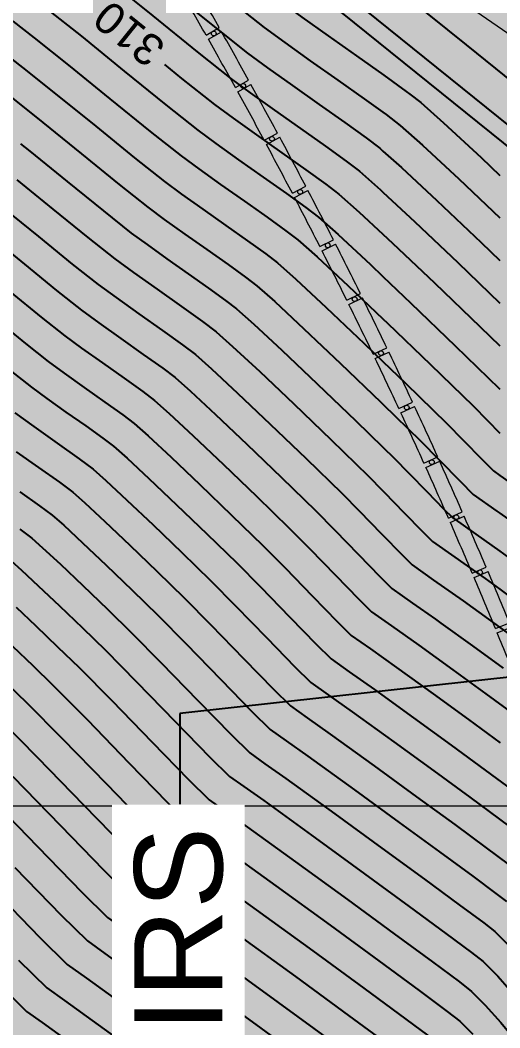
# Model space of a CAD drawing. Extents: x 61466 to 63015, y 108404 to 110397.
# Drawn here: x 62782.19 to 62801.22, y 108691.19 to 108731.17 of the extents above; entities that cross this region are included whole.
import ezdxf
from ezdxf import colors
from ezdxf.entities.mleader import LeaderData, LeaderLine
from ezdxf.enums import TextEntityAlignment as Align
from ezdxf.math import Vec2, Vec3

# ---------------------------------------------------------------- set-up
doc = ezdxf.new("R2010")
doc.units = 0
doc.header["$LTSCALE"] = 1.000015
doc.header["$MEASUREMENT"] = 0
for name, color, linetype in [('colore lago', 131, 'Continuous'), ('coordinate', 2, 'Continuous'), ('curve livello 1m', 2, 'Continuous'), ('curve livello 5m', 7, 'Continuous'), ('LIN018CO', 6, 'Continuous'), ('LIN025CO', 7, 'Continuous'), ('LIN07CO', 4, 'Continuous'), ('LINCOLO-ROSSO-025', 10, 'Continuous'), ('TEXT050', 3, 'Continuous'), ('TRATTCOLO-32', 255, 'Continuous')]:
    doc.layers.add(name, color=color, linetype=linetype)
doc.layers.add('LINE035', color=1, linetype='Continuous', lineweight=35)
doc.layers.add('no_plot', color=5, linetype='Continuous', plot=False)
doc.styles.add('ARIAL', font='arial.ttf')

# ---------------------------------------------------------------- blocks, each defined once
blk = doc.blocks.new('SEZ1')
at = {"layer": 'LIN07CO'}
for q in [(-0.5, 1.5), (0, 0)]:
    blk.add_line((0, 1.5), q, dxfattribs=at)
at = {"layer": 'TEXT050', "style": 'ARIAL'}
blk.add_attdef('NOME_SEZIONE', text='', height=0.4, dxfattribs=at).set_placement((-0.25, 1.1667), align=Align.MIDDLE)
blk = doc.blocks.new('barrageflott')
at = {"layer": 'TRATTCOLO-32'}
h = blk.add_hatch(color=256, dxfattribs=at)
h.paths.add_polyline_path([(-40.677, 110.423), (-41.157, 110.064, -0.002639), (-39.854, 108.3), (-39.369, 108.655, 0.002639)])
h.paths.add_polyline_path([(-39.257, 108.501), (-39.742, 108.147, -0.002639), (-38.458, 106.369), (-37.97, 106.717, 0.002639)])
h.paths.add_polyline_path([(-37.86, 106.563), (-38.348, 106.214, -0.002639), (-37.085, 104.422), (-36.593, 104.764, 0.002639)])
h.paths.add_polyline_path([(-36.484, 104.608), (-36.977, 104.266, -0.002639), (-35.735, 102.459), (-35.238, 102.796, 0.002639)])
h.paths.add_polyline_path([(-35.131, 102.639), (-35.628, 102.302, -0.002639), (-34.406, 100.48), (-33.906, 100.812, 0.002639)])
h.paths.add_polyline_path([(-33.801, 100.653), (-34.302, 100.322, -0.002639), (-33.101, 98.487), (-32.597, 98.813, 0.002639)])
h.paths.add_polyline_path([(-32.494, 98.653), (-32.998, 98.328, -0.002639), (-31.819, 96.479), (-31.311, 96.799, 0.002639)])
h.paths.add_polyline_path([(-31.21, 96.638), (-31.718, 96.318, -0.002639), (-30.56, 94.456), (-30.048, 94.77, 0.002639)])
h.paths.add_polyline_path([(-29.949, 94.608), (-30.46, 94.294, -0.002639), (-29.324, 92.419), (-28.809, 92.727, 0.002639)])
h.paths.add_polyline_path([(-28.711, 92.564), (-29.226, 92.256, -0.002639), (-28.111, 90.367), (-27.593, 90.67, 0.002639)])
h.paths.add_polyline_path([(-27.497, 90.505), (-28.016, 90.203, -0.002639), (-26.922, 88.302), (-26.401, 88.599, 0.002639)])
h.paths.add_polyline_path([(-26.307, 88.433), (-26.829, 88.137, -0.002639), (-25.757, 86.224), (-25.232, 86.514, 0.002639)])
h.paths.add_polyline_path([(-25.14, 86.348), (-25.665, 86.058, -0.002639), (-24.616, 84.132), (-24.088, 84.416, 0.002639)])
h.paths.add_polyline_path([(-23.998, 84.249), (-24.526, 83.965, -0.002639), (-23.499, 82.027), (-22.967, 82.306, 0.002639)])
h.paths.add_polyline_path([(-22.879, 82.137), (-23.411, 81.859, -0.002639), (-22.406, 79.91), (-21.871, 80.182, 0.002639)])
h.paths.add_polyline_path([(-21.785, 80.013), (-22.32, 79.741, -0.002639), (-21.337, 77.78), (-20.799, 78.046, 0.002639)])
h.paths.add_polyline_path([(-20.715, 77.876), (-21.253, 77.61, -0.002639), (-20.293, 75.639), (-19.752, 75.898, 0.002639)])
h.paths.add_polyline_path([(-19.67, 75.727), (-20.211, 75.468, -0.002639), (-19.274, 73.485), (-18.73, 73.738, 0.002639)])
h.paths.add_polyline_path([(-16.684, 69.21), (-17.233, 68.969, -0.002639), (-16.365, 66.956), (-15.812, 67.19, 0.002639)])
h.paths.add_polyline_path([(-17.654, 71.394), (-18.201, 71.147, -0.002639), (-17.309, 69.143), (-16.76, 69.384, 0.002639)])
h.paths.add_polyline_path([(-18.65, 73.566), (-19.194, 73.313, -0.002639), (-18.279, 71.32), (-17.732, 71.567, 0.002639)])
h = blk.add_hatch(color=256, dxfattribs=at)
h.paths.add_polyline_path([(-4.689, 33.162, 0.002639), (-5.201, 35.3), (-5.784, 35.158, -0.002639), (-5.273, 33.025)])
h.paths.add_polyline_path([(-5.247, 35.485, 0.002639), (-5.784, 37.618), (-6.365, 37.468, -0.002639), (-5.829, 35.342)])
h.paths.add_polyline_path([(-5.831, 37.802, 0.002639), (-6.393, 39.929), (-6.972, 39.773, -0.002639), (-6.412, 37.652)])
h.paths.add_polyline_path([(-6.442, 40.112, 0.002639), (-7.028, 42.232), (-7.606, 42.07, -0.002639), (-7.022, 39.956)])
h.paths.add_polyline_path([(-7.08, 42.415, 0.002639), (-7.69, 44.529), (-8.266, 44.359, -0.002639), (-7.657, 42.252)])
h.paths.add_polyline_path([(-7.744, 44.711, 0.002639), (-8.378, 46.817), (-8.952, 46.641, -0.002639), (-8.319, 44.541)])
h.paths.add_polyline_path([(-8.434, 46.999, 0.002639), (-9.092, 49.097), (-9.664, 48.915, -0.002639), (-9.007, 46.822)])
h.paths.add_polyline_path([(-9.15, 49.279, 0.002639), (-9.833, 51.37), (-10.402, 51.18, -0.002639), (-9.722, 49.095)])
h.paths.add_polyline_path([(-9.893, 51.55, 0.002639), (-10.599, 53.633), (-11.166, 53.437, -0.002639), (-10.462, 51.36)])
h.paths.add_polyline_path([(-10.661, 53.813, 0.002639), (-11.392, 55.887), (-11.956, 55.685, -0.002639), (-11.228, 53.616)])
h.paths.add_polyline_path([(-11.456, 56.066, 0.002639), (-12.21, 58.133), (-12.772, 57.924, -0.002639), (-12.02, 55.864)])
h.paths.add_polyline_path([(-12.276, 58.311, 0.002639), (-13.053, 60.368), (-13.614, 60.153, -0.002639), (-12.838, 58.102)])
h.paths.add_polyline_path([(-13.122, 60.546, 0.002639), (-13.923, 62.594), (-14.481, 62.373, -0.002639), (-13.682, 60.33)])
h.paths.add_polyline_path([(-13.993, 62.771, 0.002639), (-14.818, 64.81), (-15.373, 64.582, -0.002639), (-14.551, 62.549)])
h.paths.add_polyline_path([(-14.89, 64.986, 0.002639), (-15.738, 67.015), (-16.29, 66.781, -0.002639), (-15.445, 64.758)])
at = {"layer": 'LINCOLO-ROSSO-025', "lineweight": 0}
for p, q in [((-26.922, 88.302), (-26.401, 88.599)), ((-26.829, 88.137), (-26.307, 88.433)), ((-25.757, 86.224), (-25.232, 86.514)), ((-25.665, 86.058), (-25.14, 86.348)), ((-24.616, 84.132), (-24.088, 84.416)), ((-24.526, 83.965), (-23.998, 84.249)), ((-23.499, 82.027), (-22.967, 82.306)), ((-23.411, 81.859), (-22.879, 82.137)), ((-22.406, 79.91), (-21.871, 80.182)), ((-22.32, 79.741), (-21.785, 80.013)), ((-21.337, 77.78), (-20.799, 78.046)), ((-21.253, 77.61), (-20.715, 77.876)), ((-20.293, 75.639), (-19.752, 75.898)), ((-20.211, 75.468), (-19.67, 75.727)), ((-19.274, 73.485), (-18.73, 73.738)), ((-19.194, 73.313), (-18.65, 73.566)), ((-18.279, 71.32), (-17.732, 71.567)), ((-18.201, 71.147), (-17.654, 71.394)), ((-17.309, 69.143), (-16.76, 69.384)), ((-17.233, 68.969), (-16.684, 69.21)), ((-16.365, 66.956), (-15.812, 67.19)), ((-16.29, 66.781), (-15.738, 67.015)), ((-15.445, 64.758), (-14.89, 64.986)), ((-15.373, 64.582), (-14.818, 64.81))]:
    blk.add_line(p, q, dxfattribs=at)
for centre in [(-26.615, 88.368), (-25.449, 86.286), (-24.307, 84.191), (-23.189, 82.082), (-22.095, 79.962), (-21.026, 77.828), (-19.982, 75.683), (-18.962, 73.526), (-17.967, 71.357), (-16.996, 69.177), (-16.051, 66.986)]:
    blk.add_circle(centre, 0.095, dxfattribs=at)
for radius, start, end in [(208.344, 29.60221, 30.20708), (207.744, 29.60221, 30.20708), (208.344, 28.94503, 29.54991), (207.744, 28.94503, 29.54991), (207.744, 28.28786, 28.89273), (208.344, 28.28786, 28.89273), (207.744, 27.63069, 28.23556), (208.344, 27.63069, 28.23556), (208.344, 26.97352, 27.57839), (207.744, 26.97352, 27.57839), (208.344, 26.31634, 26.92121), (207.744, 26.31634, 26.92121), (207.744, 25.65917, 26.26404), (208.344, 25.65917, 26.26404), (208.344, 25.002, 25.60687), (207.744, 25.002, 25.60687), (208.344, 24.34482, 24.94969), (207.744, 24.34482, 24.94969), (208.344, 23.68765, 24.29252), (207.744, 23.68765, 24.29252), (208.344, 23.03048, 23.63535), (207.744, 23.03048, 23.63535), (207.744, 22.3733, 22.97817), (208.344, 22.3733, 22.97817), (207.744, 21.71613, 22.321)]:
    blk.add_arc((-207.55, -14.318), radius, start, end, dxfattribs=at)

msp = doc.modelspace()

# ---------------------------------------------------------------- hatches: boundary and pattern name
at = {"layer": 'colore lago', "linetype": 'Continuous', "lineweight": 0}
msp.add_hatch(color=256, dxfattribs=at).paths.add_polyline_path([(62823.098, 108712.426), (62823.692, 108711.854), (62824.211, 108710.804), (62823.37, 108710.571), (62827.768, 108704.942), (62841.061, 108708.628), (62841.764, 108707.729), (62836.243, 108697.972), (62840.642, 108692.343), (62841.442, 108693.757), (62841.442, 108692.195), (62842.487, 108690.222), (62842.982, 108689.288), (62843.392, 108688.514), (62843.655, 108688.018), (62843.975, 108687.414), (62844.757, 108686.877), (62845.652, 108686.309), (62846.428, 108685.857), (62846.943, 108685.61), (62847.646, 108685.523), (62848.413, 108685.436), (62848.935, 108685.254), (62849.708, 108684.935), (62850.5, 108684.575), (62850.969, 108684.318), (62851.947, 108683.305), (62853.322, 108681.875), (62854.115, 108681.066), (62854.823, 108680.351), (62855.34, 108679.833), (62855.561, 108679.62), (62856.098, 108679.384), (62856.706, 108678.92), (62857.535, 108678.212), (62858.15, 108677.629), (62858.509, 108677.243), (62858.884, 108676.364), (62859.223, 108675.296), (62859.579, 108674.527), (62860.022, 108674.247), (62860.524, 108673.942), (62861.121, 108673.231), (62861.763, 108672.326), (62862.367, 108671.601), (62862.863, 108671.28), (62863.351, 108671.01), (62863.81, 108670.755), (62864.373, 108670.388), (62865.159, 108669.855), (62866.024, 108669.253), (62866.828, 108668.678), (62867.744, 108667.996), (62868.796, 108667.19), (62869.668, 108666.501), (62870.574, 108665.758), (62871.455, 108665.021), (62872.228, 108664.359), (62872.81, 108663.844), (62873.119, 108663.547), (62873.68, 108662.665), (62874.168, 108661.941), (62874.819, 108661.7), (62876.542, 108661.081), (62874.849, 108652.749), (62874.609, 108651.566), (62869.261, 108652.495), (62863.756, 108653.04), (62858.193, 108653.236), (62852.65, 108653.069), (62847.099, 108652.547), (62841.619, 108651.637), (62836.195, 108650.359), (62830.876, 108648.764), (62825.687, 108646.797), (62820.621, 108644.487), (62815.733, 108641.873), (62811.013, 108638.914), (62806.809, 108635.919), (62802.653, 108632.528), (62798.578, 108628.752), (62795.53, 108625.55), (62792.243, 108621.72), (62789.658, 108618.302), (62786.55, 108613.699), (62783.753, 108608.883), (62781.281, 108603.924), (62779.157, 108598.79), (62777.364, 108593.52), (62775.923, 108588.148), (62774.828, 108582.699), (62774.099, 108577.206), (62773.742, 108571.827), (62773.733, 108566.27), (62774.08, 108560.708), (62774.822, 108555.214), (62775.907, 108549.757), (62776.774, 108546.543), (62775.534, 108543.897), (62771.471, 108542.34), (62770.737, 108542.931), (62769.881, 108543.399), (62769.16, 108543.605), (62768.397, 108543.397), (62767.454, 108542.895), (62766.48, 108542.367), (62765.625, 108542.081), (62765.129, 108542.167), (62764.204, 108542.374), (62761.92, 108542.969), (62758.989, 108543.785), (62755.805, 108544.685), (62752.764, 108545.533), (62750.259, 108546.195), (62749.515, 108546.361), (62748.651, 108546.545), (62748.14, 108546.666), (62747.525, 108546.963), (62746.769, 108547.335), (62745.628, 108547.824), (62744.247, 108548.386), (62742.732, 108548.989), (62741.189, 108549.599), (62739.721, 108550.183), (62738.435, 108550.711), (62737.436, 108551.147), (62736.779, 108551.475), (62735.74, 108552.131), (62732.8, 108553.829), (62729.641, 108555.846), (62727.666, 108557.145), (62727.666, 108746.101), (62759.548, 108763.679), (62762.174, 108761.512), (62766.058, 108758.6), (62770.75, 108755.721), (62775.77, 108752.427), (62780.625, 108748.821), (62784.649, 108746.672), (62791.078, 108741.712), (62792.191, 108741.192), (62793.304, 108740.673), (62792.406, 108740.344), (62791.026, 108739.839), (62795.864, 108734.582), (62808.817, 108739.327), (62809.589, 108738.487), (62804.873, 108728.317), (62809.71, 108723.06), (62811.198, 108726.268), (62812.277, 108725.772), (62812.557, 108725.5), (62813.179, 108725.007), (62813.957, 108724.44), (62814.819, 108723.834), (62815.694, 108723.224), (62816.511, 108722.646), (62817.199, 108722.136), (62817.686, 108721.728), (62818.127, 108721.189), (62818.712, 108720.467), (62819.259, 108719.84), (62819.895, 108719.121), (62820.227, 108718.731), (62820.528, 108718.087), (62820.826, 108717.245), (62821.425, 108715.335), (62821.73, 108714.455), (62822.044, 108713.747)])

# ---------------------------------------------------------------- linework, layer by layer
at = {"layer": 'coordinate', "linetype": 'Continuous', "lineweight": 0}
msp.add_line((62727.666, 108700), (62848.848, 108700), dxfattribs=at)
at = {"layer": 'curve livello 5m', "color": 2, "flags": 128}
for points in [[(62822.279, 108706.159), (62820.783, 108707.368), (62814.207, 108715.959), (62792.47, 108733.484)], [(62787.911, 108729.412), (62788.591, 108728.859), (62789.897, 108727.826), (62789.897, 108727.826), (62790.637, 108727.281), (62791.567, 108726.616), (62792.57, 108725.908), (62793.528, 108725.231), (62794.322, 108724.66), (62794.834, 108724.27), (62794.834, 108724.27), (62795.641, 108723.552), (62796.583, 108722.675)], [(62782.208, 108726.268), (62782.575, 108725.976), (62784.056, 108724.771), (62785.496, 108723.601), (62786.6, 108722.727), (62786.6, 108722.727), (62787.226, 108722.266), (62788.012, 108721.705), (62788.86, 108721.107), (62789.669, 108720.534), (62790.34, 108720.052), (62790.773, 108719.722), (62790.773, 108719.722), (62791.454, 108719.115), (62792.571, 108718.077), (62793.973, 108716.748), (62795.509, 108715.271), (62796.583, 108714.225)], [(62796.583, 108722.675), (62796.962, 108722.323), (62798.62, 108720.751), (62800.438, 108719.004), (62801.218, 108718.244)], [(62781.226, 108719.298), (62782.402, 108718.342), (62783.304, 108717.628), (62783.304, 108717.628), (62783.935, 108717.165), (62784.732, 108716.599), (62785.555, 108716.018), (62786.261, 108715.514), (62786.712, 108715.173), (62786.712, 108715.173), (62787.268, 108714.678), (62788.18, 108713.83), (62789.325, 108712.744), (62790.58, 108711.538), (62791.823, 108710.328), (62791.823, 108710.328), (62792.702, 108709.439), (62793.791, 108708.318), (62794.772, 108707.31), (62795.327, 108706.763), (62795.327, 108706.763), (62796.083, 108706.225), (62797.122, 108705.49), (62798.575, 108704.44), (62799.974, 108703.422), (62801.235, 108702.501)], [(62796.583, 108714.225), (62797.03, 108713.789), (62797.03, 108713.789), (62797.613, 108713.2), (62798.335, 108712.456), (62798.985, 108711.788), (62799.354, 108711.426), (62799.354, 108711.426), (62800.264, 108710.778), (62801.218, 108710.103)], [(62782.178, 108710.978), (62782.65, 108710.625), (62782.65, 108710.625), (62783.082, 108710.241), (62783.79, 108709.583), (62784.678, 108708.741), (62785.651, 108707.806), (62786.615, 108706.867), (62786.615, 108706.867), (62787.791, 108705.679), (62789.246, 108704.179), (62790.558, 108702.832), (62791.3, 108702.1), (62791.3, 108702.1), (62791.902, 108701.672), (62792.73, 108701.087), (62792.73, 108701.087), (62794.672, 108699.683), (62796.543, 108698.323), (62798.228, 108697.091), (62799.611, 108696.073), (62800.579, 108695.351), (62801.015, 108695.012), (62801.015, 108695.012), (62801.55, 108694.48)], [(62801.218, 108710.103), (62801.514, 108709.893)], [(62781.407, 108703.406), (62782.879, 108701.918), (62784.702, 108700.041), (62786.344, 108698.354), (62787.274, 108697.438), (62787.274, 108697.438), (62787.722, 108697.119), (62788.337, 108696.683), (62788.337, 108696.683), (62790.769, 108694.925), (62793.111, 108693.223), (62795.221, 108691.681), (62796.953, 108690.406)], [(62782.13, 108693.876), (62783.247, 108692.775), (62783.247, 108692.775), (62783.945, 108692.28), (62786.866, 108690.168), (62789.68, 108688.123), (62792.214, 108686.271), (62794.295, 108684.739), (62795.75, 108683.654), (62796.406, 108683.144), (62796.406, 108683.144), (62796.884, 108682.64), (62797.432, 108681.989), (62797.982, 108681.335), (62798.467, 108680.821), (62798.467, 108680.821), (62799.14, 108680.228), (62799.985, 108679.527), (62800.788, 108678.886)]]:
    msp.add_lwpolyline(points, dxfattribs=at)
at = {"layer": 'LIN018CO', "flags": 128}
for points in [[(62822.279, 108707.02), (62821.266, 108707.839), (62814.69, 108716.43), (62792.47, 108734.344)], [(62799.901, 108730.191), (62796.066, 108733.282)], [(62803.735, 108727.099), (62799.901, 108730.191)]]:
    msp.add_lwpolyline(points, dxfattribs=at)
at = {"layer": 'LIN025CO', "linetype": 'Continuous', "lineweight": 0}
msp.add_line((62804.873, 108728.317), (62795.864, 108734.582), dxfattribs=at)
at = {"layer": 'no_plot', "flags": 128}
for points in [[(62782.313, 108736.612), (62782.911, 108736.33), (62783.49, 108736.012), (62783.49, 108736.012), (62783.925, 108735.698), (62784.618, 108735.173), (62784.618, 108735.173), (62786.158, 108733.947), (62788.019, 108732.434), (62789.829, 108730.963), (62791.216, 108729.865), (62791.216, 108729.865), (62792.002, 108729.286), (62792.99, 108728.581), (62794.055, 108727.829), (62795.071, 108727.11), (62795.915, 108726.504), (62796.459, 108726.089), (62796.459, 108726.089), (62796.583, 108725.978)], [(62781.031, 108735.946), (62781.84, 108735.565), (62782.624, 108735.134), (62782.624, 108735.134), (62783.213, 108734.709), (62784.151, 108733.998), (62784.151, 108733.998), (62785.646, 108732.808), (62787.453, 108731.339), (62789.21, 108729.911), (62790.556, 108728.846), (62790.556, 108728.846), (62791.319, 108728.283), (62792.279, 108727.599), (62793.313, 108726.869), (62794.3, 108726.171), (62795.118, 108725.582), (62795.647, 108725.179), (62795.647, 108725.179), (62796.478, 108724.44), (62796.583, 108724.342)], [(62778.467, 108734.615), (62779.247, 108734.26), (62780.146, 108733.802), (62780.892, 108733.378), (62780.892, 108733.378), (62781.388, 108733.028), (62782.249, 108732.388), (62783.217, 108731.649), (62783.217, 108731.649), (62784.622, 108730.531), (62786.321, 108729.15), (62787.972, 108727.808), (62789.238, 108726.806), (62789.238, 108726.806), (62789.955, 108726.278), (62790.856, 108725.634), (62791.828, 108724.948), (62792.756, 108724.292), (62793.525, 108723.738), (62794.022, 108723.36), (62794.022, 108723.36), (62794.803, 108722.665), (62796.084, 108721.474), (62796.583, 108721)], [(62792.073, 108732.27), (62792.535, 108731.905), (62792.535, 108731.905), (62793.366, 108731.292), (62794.412, 108730.546), (62795.539, 108729.75), (62796.615, 108728.989), (62797.507, 108728.347), (62797.646, 108728.241)], [(62790.552, 108731.932), (62791.875, 108730.885), (62791.875, 108730.885), (62792.684, 108730.289), (62793.701, 108729.563), (62794.797, 108728.79), (62795.843, 108728.05), (62796.583, 108727.517)], [(62781.9, 108731.126), (62782.75, 108730.475), (62782.75, 108730.475), (62784.111, 108729.392), (62785.754, 108728.055), (62787.353, 108726.756), (62788.578, 108725.786), (62788.578, 108725.786), (62789.273, 108725.275), (62790.145, 108724.652), (62791.086, 108723.988), (62791.984, 108723.353), (62792.729, 108722.817), (62793.21, 108722.45), (62793.21, 108722.45), (62793.966, 108721.778), (62795.205, 108720.625), (62796.583, 108719.318)], [(62781.308, 108730.046), (62782.283, 108729.3), (62782.283, 108729.3), (62783.599, 108728.253), (62785.188, 108726.96), (62786.734, 108725.704), (62787.919, 108724.767), (62787.919, 108724.767), (62788.59, 108724.272), (62789.434, 108723.67), (62790.344, 108723.027), (62791.212, 108722.413), (62791.933, 108721.895), (62792.397, 108721.541), (62792.397, 108721.541), (62793.129, 108720.89), (62794.327, 108719.775), (62795.832, 108718.349), (62796.583, 108717.627)], [(62797.646, 108728.241), (62798.083, 108727.908), (62798.083, 108727.908), (62798.989, 108727.102), (62800.474, 108725.721), (62801.218, 108725.015)], [(62781.816, 108728.125), (62783.087, 108727.114), (62784.622, 108725.866), (62786.115, 108724.652), (62787.26, 108723.747), (62787.26, 108723.747), (62787.908, 108723.269), (62788.723, 108722.687), (62789.602, 108722.067), (62790.441, 108721.474), (62791.136, 108720.973), (62791.585, 108720.631), (62791.585, 108720.631), (62792.292, 108720.003), (62793.449, 108718.926), (62794.902, 108717.548), (62796.495, 108716.017), (62796.583, 108715.932)], [(62796.583, 108727.517), (62796.711, 108727.425), (62797.271, 108726.998), (62797.271, 108726.998), (62798.152, 108726.215), (62799.596, 108724.871), (62801.218, 108723.334)], [(62796.583, 108725.978), (62797.315, 108725.327), (62798.718, 108724.022), (62800.479, 108722.352), (62801.218, 108721.642)], [(62782.063, 108724.837), (62783.49, 108723.676), (62784.878, 108722.549), (62785.941, 108721.707), (62785.941, 108721.707), (62786.686, 108721.161), (62787.626, 108720.493), (62788.596, 108719.809), (62789.429, 108719.213), (62789.961, 108718.812), (62789.961, 108718.812), (62790.617, 108718.228), (62791.693, 108717.227), (62793.043, 108715.947), (62794.523, 108714.524), (62795.989, 108713.097), (62795.989, 108713.097), (62796.583, 108712.496)], [(62796.583, 108724.342), (62797.84, 108723.173), (62799.55, 108721.551), (62801.218, 108719.948)], [(62781.551, 108723.698), (62782.924, 108722.582), (62784.259, 108721.497), (62785.282, 108720.688), (62785.282, 108720.688), (62785.998, 108720.162), (62786.902, 108719.519), (62787.836, 108718.861), (62788.637, 108718.288), (62789.148, 108717.902), (62789.148, 108717.902), (62789.78, 108717.341), (62790.815, 108716.378), (62792.114, 108715.146), (62793.538, 108713.778), (62794.947, 108712.404), (62794.947, 108712.404), (62795.649, 108711.696), (62796.517, 108710.801), (62796.583, 108710.733)], [(62781.04, 108722.559), (62782.358, 108721.487), (62783.64, 108720.445), (62784.622, 108719.668), (62784.622, 108719.668), (62785.31, 108719.163), (62786.179, 108718.546), (62787.075, 108717.913), (62787.845, 108717.363), (62788.336, 108716.993), (62788.336, 108716.993), (62788.943, 108716.453), (62789.937, 108715.529), (62791.184, 108714.346), (62792.552, 108713.031), (62793.906, 108711.712), (62793.906, 108711.712), (62794.667, 108710.943), (62795.608, 108709.973), (62796.457, 108709.102), (62796.583, 108708.977)], [(62796.583, 108721), (62797.691, 108719.95), (62799.452, 108718.257), (62801.197, 108716.558), (62801.197, 108716.558), (62801.218, 108716.536)], [(62781.792, 108720.392), (62783.021, 108719.394), (62783.963, 108718.648), (62783.963, 108718.648), (62784.623, 108718.164), (62785.456, 108717.572), (62786.315, 108716.966), (62787.053, 108716.438), (62787.524, 108716.083), (62787.524, 108716.083), (62788.105, 108715.566), (62789.058, 108714.679), (62790.255, 108713.545), (62791.566, 108712.285), (62792.864, 108711.02), (62792.864, 108711.02), (62793.684, 108710.191), (62794.7, 108709.146), (62795.614, 108708.206), (62796.132, 108707.695), (62796.132, 108707.695), (62796.919, 108707.136), (62798.001, 108706.371), (62799.355, 108705.391), (62800.66, 108704.442), (62801.836, 108703.583)], [(62796.583, 108719.318), (62796.761, 108719.15), (62798.467, 108717.51), (62800.155, 108715.865), (62800.155, 108715.865), (62800.724, 108715.288), (62801.218, 108714.779)], [(62796.583, 108717.627), (62797.481, 108716.764), (62799.114, 108715.173), (62799.114, 108715.173), (62799.766, 108714.511), (62800.515, 108713.739), (62800.964, 108713.291), (62800.964, 108713.291), (62801.218, 108713.11)], [(62781.783, 108717.29), (62782.644, 108716.609), (62782.644, 108716.609), (62783.247, 108716.166), (62784.009, 108715.625), (62784.794, 108715.071), (62785.469, 108714.589), (62785.899, 108714.264), (62785.899, 108714.264), (62786.431, 108713.791), (62787.302, 108712.981), (62788.396, 108711.944), (62789.594, 108710.792), (62790.781, 108709.636), (62790.781, 108709.636), (62791.72, 108708.687), (62792.882, 108707.49), (62793.929, 108706.415), (62794.522, 108705.83), (62794.522, 108705.83), (62795.247, 108705.314), (62796.244, 108704.609), (62796.244, 108704.609), (62797.794, 108703.488), (62799.288, 108702.402), (62800.633, 108701.419), (62801.738, 108700.606)], [(62796.583, 108715.932), (62798.072, 108714.481), (62798.072, 108714.481), (62798.807, 108713.734), (62799.652, 108712.864), (62800.159, 108712.358), (62800.159, 108712.358), (62801.1, 108711.689), (62801.218, 108711.605)], [(62781.985, 108715.589), (62782.732, 108715.044), (62783.665, 108714.384), (62784.533, 108713.768), (62785.087, 108713.354), (62785.087, 108713.354), (62785.594, 108712.904), (62786.424, 108712.131), (62787.466, 108711.143), (62788.608, 108710.045), (62789.739, 108708.943), (62789.739, 108708.943), (62790.737, 108707.935), (62791.973, 108706.662), (62793.086, 108705.519), (62793.716, 108704.898), (62793.716, 108704.898), (62794.411, 108704.404), (62795.365, 108703.729), (62795.365, 108703.729), (62797.013, 108702.537), (62798.602, 108701.382), (62800.032, 108700.337), (62801.206, 108699.473), (62802.028, 108698.861)], [(62782.036, 108714.051), (62782.923, 108713.424), (62783.748, 108712.838), (62784.275, 108712.445), (62784.275, 108712.445), (62784.757, 108712.016), (62785.546, 108711.282), (62786.537, 108710.343), (62787.623, 108709.299), (62788.698, 108708.251), (62788.698, 108708.251), (62789.755, 108707.183), (62791.064, 108705.835), (62792.243, 108704.623), (62792.911, 108703.965), (62792.911, 108703.965), (62793.575, 108703.493), (62794.487, 108702.848), (62794.487, 108702.848), (62796.233, 108701.585), (62797.915, 108700.362), (62799.43, 108699.255), (62800.675, 108698.339), (62801.545, 108697.691)], [(62801.218, 108713.11), (62801.936, 108712.599)], [(62782.18, 108712.463), (62782.963, 108711.908), (62783.463, 108711.535), (62783.463, 108711.535), (62783.919, 108711.129), (62784.668, 108710.433), (62785.607, 108709.542), (62786.637, 108708.552), (62787.656, 108707.559), (62787.656, 108707.559), (62788.773, 108706.431), (62790.155, 108705.007), (62791.4, 108703.728), (62792.106, 108703.033), (62792.106, 108703.033), (62792.739, 108702.583), (62793.608, 108701.967), (62793.608, 108701.967), (62795.452, 108700.634), (62797.229, 108699.343), (62798.829, 108698.173), (62800.143, 108697.206), (62801.062, 108696.521), (62801.476, 108696.199)], [(62796.583, 108712.496), (62796.631, 108712.448), (62797.426, 108711.629), (62798.143, 108710.893), (62798.548, 108710.493), (62798.548, 108710.493), (62799.428, 108709.868), (62800.636, 108709.013), (62800.636, 108709.013), (62801.218, 108708.592)], [(62801.218, 108711.605), (62802.393, 108710.774)], [(62796.583, 108710.733), (62797.3, 108709.997), (62797.743, 108709.56), (62797.743, 108709.56), (62798.591, 108708.957), (62799.757, 108708.132), (62799.757, 108708.132), (62800.764, 108707.404)], [(62781.838, 108709.716), (62782.245, 108709.354), (62782.911, 108708.734), (62783.748, 108707.941), (62784.665, 108707.059), (62785.573, 108706.175), (62785.573, 108706.175), (62786.808, 108704.926), (62788.337, 108703.352), (62789.715, 108701.937), (62790.495, 108701.168), (62790.495, 108701.168), (62791.066, 108700.761), (62791.851, 108700.206), (62791.851, 108700.206), (62793.891, 108698.731), (62795.856, 108697.303), (62797.626, 108696.009), (62799.08, 108694.939), (62800.096, 108694.182), (62800.554, 108693.825), (62800.554, 108693.825), (62801.136, 108693.241), (62801.79, 108692.505)], [(62796.583, 108708.977), (62796.938, 108708.628), (62796.938, 108708.628), (62797.755, 108708.046), (62798.663, 108707.404)], [(62801.218, 108708.592), (62801.697, 108708.245)], [(62782.033, 108707.885), (62782.819, 108707.14), (62783.679, 108706.313), (62784.532, 108705.482), (62784.532, 108705.482), (62785.826, 108704.174), (62787.428, 108702.524), (62788.872, 108701.041), (62789.69, 108700.235), (62789.69, 108700.235), (62790.23, 108699.851), (62790.973, 108699.325), (62790.973, 108699.325), (62793.111, 108697.78), (62795.17, 108696.283), (62797.025, 108694.927), (62798.548, 108693.806), (62799.613, 108693.012), (62800.094, 108692.638), (62800.094, 108692.638), (62800.639, 108692.09), (62801.253, 108691.399), (62801.908, 108690.622)], [(62798.663, 108707.404), (62798.879, 108707.251), (62798.879, 108707.251), (62800.136, 108706.343), (62801.347, 108705.462)], [(62800.764, 108707.404), (62800.916, 108707.294), (62802.033, 108706.482)], [(62781.889, 108706.339), (62782.694, 108705.566), (62783.49, 108704.79), (62783.49, 108704.79), (62784.844, 108703.422), (62786.52, 108701.696), (62788.029, 108700.145), (62788.884, 108699.303), (62788.884, 108699.303), (62789.394, 108698.94), (62790.094, 108698.445), (62790.094, 108698.445), (62792.33, 108696.828), (62794.484, 108695.263), (62796.423, 108693.845), (62798.016, 108692.672), (62799.13, 108691.842), (62799.633, 108691.451), (62799.633, 108691.451), (62800.143, 108690.939)], [(62781.708, 108704.82), (62782.449, 108704.098), (62782.449, 108704.098), (62783.861, 108702.67), (62785.611, 108700.868), (62787.187, 108699.25), (62788.079, 108698.37), (62788.079, 108698.37), (62788.558, 108698.03), (62789.216, 108697.564), (62789.216, 108697.564), (62791.549, 108695.877), (62793.797, 108694.243), (62795.822, 108692.763), (62797.485, 108691.539), (62798.647, 108690.673)], [(62781.897, 108701.166), (62783.793, 108699.213), (62785.501, 108697.458), (62786.468, 108696.505), (62786.468, 108696.505), (62786.886, 108696.208), (62787.459, 108695.803), (62787.459, 108695.803), (62789.988, 108693.974), (62792.425, 108692.203), (62794.619, 108690.599), (62796.422, 108689.272), (62797.682, 108688.333), (62798.25, 108687.891), (62798.25, 108687.891), (62798.829, 108687.292), (62799.492, 108686.52), (62800.184, 108685.687), (62800.851, 108684.907), (62801.283, 108684.458)], [(62780.915, 108700.414), (62782.884, 108698.385), (62784.658, 108696.563), (62785.663, 108695.573), (62785.663, 108695.573), (62786.049, 108695.298), (62786.581, 108694.922), (62786.581, 108694.922), (62789.208, 108693.022), (62791.739, 108691.183), (62794.018, 108689.517), (62795.89, 108688.139), (62797.199, 108687.163), (62797.789, 108686.704), (62797.789, 108686.704), (62798.317, 108686.159), (62798.921, 108685.454), (62799.552, 108684.695), (62800.16, 108683.984), (62800.698, 108683.425), (62800.698, 108683.425), (62800.788, 108683.345)], [(62781.975, 108697.558), (62783.815, 108695.667), (62784.858, 108694.64), (62784.858, 108694.64), (62785.213, 108694.387), (62785.702, 108694.041), (62785.702, 108694.041), (62788.427, 108692.071), (62791.052, 108690.163), (62793.417, 108688.435), (62795.358, 108687.006), (62796.716, 108685.994), (62797.328, 108685.517), (62797.328, 108685.517), (62797.936, 108684.876), (62798.634, 108684.047), (62799.336, 108683.213), (62799.954, 108682.557), (62799.954, 108682.557), (62800.581, 108682.004), (62800.788, 108681.833)], [(62781.066, 108696.73), (62782.973, 108694.771), (62784.052, 108693.708), (62784.052, 108693.708), (62784.824, 108693.161), (62787.646, 108691.12), (62790.366, 108689.143), (62792.815, 108687.353), (62794.827, 108685.872), (62796.233, 108684.824), (62796.867, 108684.33), (62796.867, 108684.33), (62797.41, 108683.758), (62798.033, 108683.018), (62798.659, 108682.274), (62799.211, 108681.689), (62799.211, 108681.689), (62799.861, 108681.116), (62800.678, 108680.438), (62800.788, 108680.35)], [(62781.287, 108692.98), (62782.442, 108691.842), (62782.442, 108691.842), (62783.067, 108691.399), (62786.085, 108689.217), (62788.993, 108687.103), (62791.612, 108685.189), (62793.763, 108683.605), (62795.267, 108682.484), (62795.946, 108681.957), (62795.946, 108681.957), (62796.511, 108681.343), (62797.15, 108680.577), (62797.724, 108679.952), (62798.419, 108679.34), (62799.292, 108678.615), (62800.306, 108677.807), (62800.788, 108677.434)]]:
    msp.add_lwpolyline(points, dxfattribs=at)

# ---------------------------------------------------------------- block references
at = {"layer": 'LIN025CO', "xscale": 5.000000000000001, "yscale": 5.000000000000001, "zscale": 5.000000000000001, "rotation": 110.1180907281297}
msp.add_blockref('SEZ1', (62786.978, 108734.223), dxfattribs=at)

# ---------------------------------------------------------------- texts
at = {"layer": 'coordinate', "color": 1, "style": 'ARIAL'}
msp.add_text('310', height=1.25, rotation=141.152, dxfattribs=at).set_placement((62785.767, 108732.028), align=Align.RIGHT)

# ---------------------------------------------------------------- next in the draw order: leaders
at = {"layer": 'LINE035', "linetype": 'Continuous', "lineweight": 0}
ml = msp.add_multileader_mtext('Standard', dxfattribs=at)
ml.set_content('DEVERSOIRS', color=256, style='ARIAL')
ml.set_leader_properties()
ml.build(insert=Vec2(0, 0))
ml.multileader.update_dxf_attribs({"has_text_frame": 1, "text_left_attachment_type": 2, "text_right_attachment_type": 2, "dogleg_length": 0.36, "arrow_head_size": 5, "scale": 10})
ctx = ml.context
ctx.base_point, ctx.scale, ctx.char_height, ctx.arrow_head_size, ctx.landing_gap_size, ctx.plane_origin, ctx.plane_x_axis, ctx.plane_y_axis = Vec3(62788.527, 108666.839), 10, 3.5, 5, 0.9, Vec3(62707.523, 108643.992), Vec3(0, 1), Vec3(-1, 0)
ctx.left_attachment, ctx.right_attachment, ctx.text_align_type = 2, 2, 2
notes = []
notes.append((ctx, [(1, (1, 1, 0), (62788.527, 108703.667), (0, -1), 3.6, [(1, [(62806.866, 108726.151), (62825.569, 108707.756)], 0, [])])]))
ctx.mtext.insert, ctx.mtext.text_direction, ctx.mtext.rotation, ctx.mtext.alignment, ctx.mtext.flow_direction = Vec3(62786.716, 108699.167), Vec3(0, 1), 1.570796, 3, 5
ctx.mtext.has_bg_fill, ctx.mtext.bg_color, ctx.mtext.bg_scale_factor, ctx.mtext.bg_transparency, ctx.mtext.use_window_bg_color = 1, -1073741824, 1.25, 0, 1
for ctx, leaders in notes:
    for number, flags, end, landing, length, lines in leaders:
        leader = LeaderData()
        leader.index, (leader.has_last_leader_line, leader.has_dogleg_vector, leader.attachment_direction) = number, flags
        leader.last_leader_point, leader.dogleg_vector, leader.dogleg_length = Vec3(end), Vec3(landing), length
        for number, points, colour, breaks in lines:
            line = LeaderLine()
            line.index, line.vertices, line.color, line.breaks = number, Vec3.list(points), colors.encode_raw_color(colour), breaks
            leader.lines.append(line)
        ctx.leaders.append(leader)

# ---------------------------------------------------------------- next in the draw order: block references
at = {"layer": 'curve livello 1m', "linetype": 'Continuous', "lineweight": 0}
msp.add_blockref('barrageflott', (62816.487, 108642.276), dxfattribs=at)

doc.saveas('drawing.dxf')
